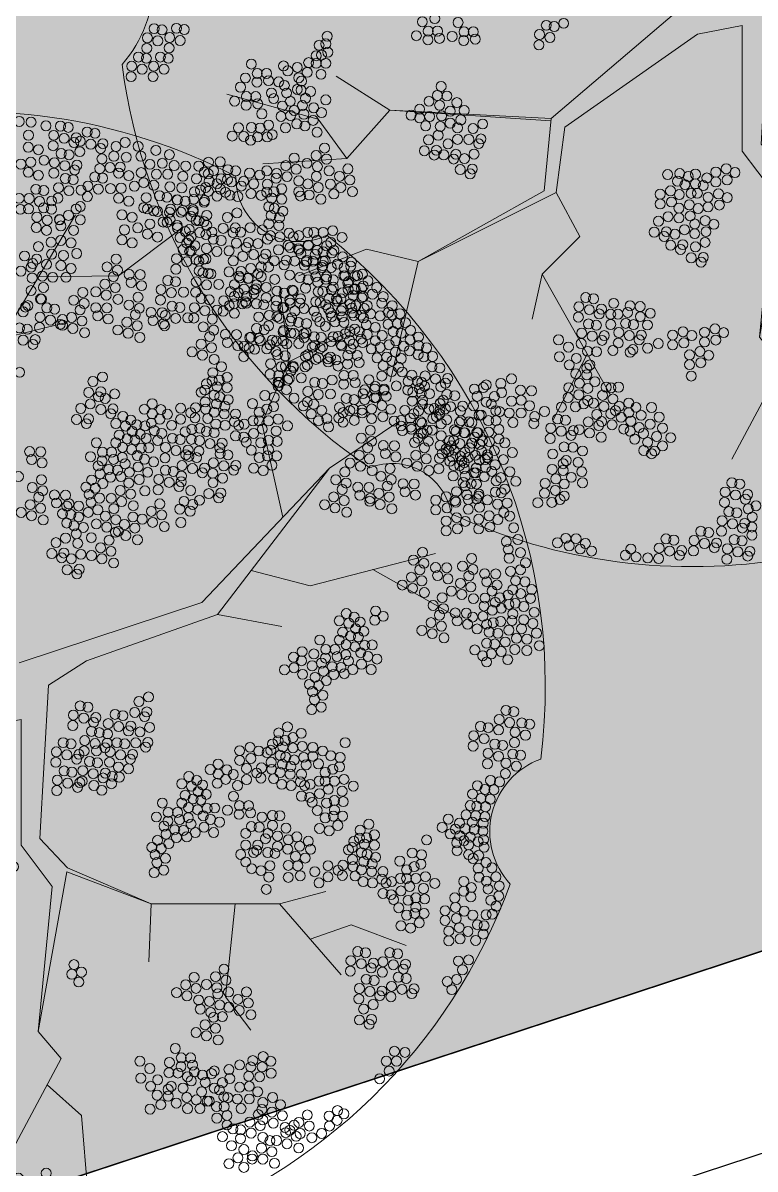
# Model space of a CAD drawing. Header units: millimetres. Extents: x 97194 to 152491, y 18573 to 58496.
# Drawn here: x 141446 to 142205, y 20557 to 21745 of the extents above; entities that cross this region are included whole.
import ezdxf

# ---------------------------------------------------------------- set-up
doc = ezdxf.new("R2010")
doc.units = ezdxf.units.MM
for name, color, linetype in [('dwgmodels.com', 7, 'Continuous'), ('floor hatch', 252, 'Continuous'), ('green', 69, 'Continuous')]:
    doc.layers.add(name, color=color, linetype=linetype)
doc.linetypes.add('Забор деревяный', pattern='A,2.5,[1,djekshp.shx,S=0.8,R=0,X=0,Y=0],2.5', length=5)

# ---------------------------------------------------------------- blocks, each defined once
blk = doc.blocks.new('z_550')
at = {"linetype": 'Continuous', "lineweight": 13}
blk.add_hatch(color=256, dxfattribs=at).paths.add_polyline_path([(13.85, -29.92), (13.85, -95.11), (29.93, -116.54), (22.78, -191.56), (37.59, -108.88), (81.37, -125.37), (37.97, -106.72), (23.68, -91.54), (28.15, -12.06), (47.8, 0.45), (115.71, 24.56), (173.79, 100.47), (107.67, 30.81), (12.96, -0.45), (-12.96, 0.45), (-37.24, 43.13), (-10.88, 105.37), (-38.87, 45.99), (-85.33, 81.71), (-127.33, 112.08), (-133.58, 164.77), (-130.01, 105.83), (-89.6, 74.6), (-136.3, 47.8), (-86.67, 72.34), (-43.34, 38.85), (-19.21, -12.95), (-20.1, -22.77), (-85.33, -78.14), (-88.9, -115.65), (-154.13, -152.26), (-82.65, -116.54), (-78.18, -82.61), (-9.38, -34.38)])
at = {"lineweight": 13}
blk.add_hatch(color=256, dxfattribs=at).paths.add_polyline_path([(-85.33, -78.14), (-168.82, -73.85), (-85.45, -79.4)])
for p, q in [((3.99, 167.59), (42.08, 231.66)), ((64.38, 200.09), (97.82, 225.16)), ((23.03, 199.62), (64.38, 200.09)), ((152.64, 155.51), (147.99, 194.51)), ((3.99, 167.59), (37.44, 175.94)), ((152.64, 155.51), (186.09, 172.23)), ((138.7, 123.94), (152.64, 155.51)), ((173.79, 100.47), (210.24, 124.87)), ((149.66, 75.05), (138.7, 123.94)), ((173.79, 100.47), (107.67, 30.81)), ((115.71, 24.56), (173.79, 100.47)), ((163.79, 39.44), (228.82, 56.16)), ((196.31, 47.8), (239.04, 23.66)), ((133.15, 47.35), (163.79, 39.44)), ((107.67, 30.81), (12.96, -0.45)), ((47.8, 0.45), (115.71, 24.56)), ((115.71, 24.56), (149.05, 18.3)), ((28.15, -12.06), (47.8, 0.45)), ((23.68, -91.54), (28.15, -12.06)), ((-20.1, -22.77), (-85.33, -78.14)), ((-78.18, -82.61), (-9.38, -34.38)), ((-9.38, -34.38), (13.85, -29.92)), ((13.85, -29.92), (13.85, -95.11)), ((-168.82, -73.85), (-196.69, -56.2)), ((-205.98, -78.49), (-253.36, -65.49)), ((-168.82, -73.85), (-191.12, -98.92)), ((-168.82, -73.85), (-85.45, -79.4)), ((-85.33, -78.14), (-168.82, -73.85)), ((-191.12, -98.92), (-205.98, -78.49)), ((-85.33, -78.14), (-88.9, -115.65)), ((-82.65, -116.54), (-78.18, -82.61)), ((37.97, -106.72), (23.68, -91.54)), ((-191.12, -98.92), (-234.78, -101.7)), ((13.85, -95.11), (29.93, -116.54)), ((37.97, -106.72), (81.37, -125.37)), ((22.78, -191.56), (37.59, -108.88)), ((81.37, -125.37), (37.59, -108.88)), ((-88.9, -115.65), (-154.13, -152.26)), ((-154.13, -152.26), (-82.65, -116.54)), ((-82.65, -116.54), (-70.31, -139.3)), ((29.93, -116.54), (22.78, -191.56)), ((147.78, -125.37), (171.89, -119.02)), ((81.37, -125.37), (80.17, -155.56)), ((81.37, -125.37), (147.78, -125.37)), ((124.82, -125.37), (119.9, -173.72)), ((147.78, -125.37), (179.76, -162.24)), ((163.77, -143.8), (184.94, -136.41)), ((184.94, -136.41), (213.52, -146.97)), ((-70.31, -139.3), (-89.99, -158.96)), ((-181, -145.85), (-216.26, -159.78)), ((-154.13, -152.26), (-181, -145.85)), ((-154.13, -152.26), (-168.7, -214.69)), ((-89.99, -158.96), (-95.02, -182.18)), ((-89.99, -158.96), (-54.73, -221.24)), ((119.9, -173.72), (133.02, -190.92)), ((22.78, -191.56), (34.63, -205.67)), ((-66.61, -200.27), (-84.25, -234.36)), ((34.63, -205.67), (8.4, -254.84)), ((27.42, -219.2), (45.29, -235.18)), ((45.29, -235.18), (48.57, -275.33))]:
    blk.add_line(p, q, dxfattribs=at)
at = {"color": 82, "lineweight": 5}
for centre in [(12.92, 280.15), (19.05, 279.78), (26.79, 277.86), (34.29, 277.71), (38.38, 277.07), (17.74, 273.01), (30.78, 272.95), (36.19, 271.39), (17.61, 266.77), (22.87, 265.49), (30.49, 267.55), (67.84, 269.25), (74.56, 267.24), (83.76, 265.14), (18.92, 258.99), (25.79, 260), (34.67, 263.51), (38.76, 262.87), (76.02, 262.11), (90.77, 262.94), (13.77, 258.03), (17.61, 253.77), (76.16, 253.6), (80.69, 257.9), (87.12, 258.45), (93.25, 257.26), (99.24, 256.99), (105.96, 256.99), (110.93, 252.96), (22.87, 252.22), (69.72, 252.06), (77.43, 248.37), (82.69, 247.09), (84.05, 252.78), (89.89, 252.78), (97.78, 251.68), (104.79, 250.4), (115.45, 247.83), (120.86, 250.03), (72.64, 246.56), (85.61, 241.6), (91.06, 246.28), (97.2, 245.73), (103.77, 243.62), (109.61, 245.91), (115.45, 241.43), (119.84, 243.35), (44.61, 236.03), (64.46, 240.34), (69.72, 238.78), (77.43, 235.37), (78.75, 240.59), (89.53, 240.81), (94.79, 239.53), (109.03, 239.14), (33.75, 229.28), (33.95, 229.16), (38.48, 231.45), (42.42, 234.74), (44.61, 229.16), (66.19, 231.73), (71.45, 230.45), (79.38, 234.76), (82.69, 233.81), (84.63, 233.48), (90.85, 233.03), (97.71, 234.03), (27.09, 223.67), (34.53, 225.96), (41.11, 223.67), (67.51, 223.95), (74.37, 224.96), (80.69, 226.98), (87.56, 227.99), (89.53, 227.81), (94.79, 226.25), (29.42, 217.53), (34.53, 218.45), (66.19, 218.74), (79.38, 221.76), (84.63, 220.2), (22.85, 215.25), (39.79, 217.17), (42.71, 211.68), (71.45, 217.18), (176.07, 213.32), (15.69, 210.39), (19.93, 206.46), (21.97, 208.75), (27.09, 206.09), (29.71, 211.31), (34.53, 205.45), (35.85, 210.67), (180.6, 209.94), (185.13, 207.28), (13.79, 202.52), (19.05, 204.54), (24.89, 199.96), (39.79, 203.9), (153.16, 200.52), (166.64, 199.65), (181.33, 204.35), (181.91, 200.14), (186.88, 199.87), (190.82, 200.97), (19.64, 198.95), (25.48, 194.1), (30.3, 199.32), (37.16, 199.32), (158.42, 199.24), (161.34, 193.75), (171.89, 198.37), (183.23, 196.48), (190.38, 193.55), (193.74, 197.49), (198.27, 194.1), (19.05, 192.45), (24, 188.15), (24.46, 187.97), (154.47, 192.74), (167.95, 191.87), (174.82, 192.88), (177.42, 188.17), (186.44, 193), (190.53, 188.79), (196.08, 190.62), (201.63, 189.34), (17.45, 184.67), (153.16, 187.52), (158.42, 185.97), (160.55, 183.14), (165.81, 181.85), (166.64, 186.65), (171.89, 185.1), (180.49, 183.32), (185.31, 183.32), (193.31, 184.58), (200.9, 185.95), (206.31, 184.58), (168.73, 176.36), (174.35, 180.94), (180.34, 178.84), (181.27, 175.95), (186.33, 179.57), (191.41, 178.26), (195.06, 180.37), (200.02, 179.36), (206.16, 179.91), (210.25, 180.46), (213.17, 175.79), (160.55, 170.14), (161.86, 175.35), (184.33, 171.1), (189.15, 171.1), (192.87, 174.79), (197.54, 173.41), (204.11, 174.97), (206.74, 171.22), (208.93, 175.33), (210.98, 170.3), (215.8, 171.86), (165.81, 168.58), (178.2, 168.72), (184.19, 166.61), (190.18, 167.34), (190.97, 165.45), (193.31, 169.66), (197.54, 166.46), (201.05, 169.2), (204.7, 164.35), (208.2, 166.36), (215.51, 166.91), (219.89, 168.38), (220.04, 163.98), (180.22, 163.72), (183.28, 158.87), (188.1, 158.87), (195.5, 162.24), (200.02, 162.98), (203.38, 158.03), (207.91, 160.6), (212.29, 163.62), (215.22, 161.24), (219.74, 159.32), (222.66, 158.03), (224.12, 162.79), (227.19, 158.31), (117.79, 153), (183.14, 154.38), (189.13, 155.12), (198.42, 157.58), (201.63, 153.55), (206.16, 155.93), (209.52, 152.72), (210.98, 157.21), (113.26, 149.89), (116.62, 146.04), (120.71, 147.51), (181.27, 148.48), (186.09, 148.48), (194.23, 146.25), (200.9, 148.15), (206.01, 150.44), (211.48, 150.25), (109.17, 140.92), (110.05, 144.12), (112.97, 145.77), (115.45, 142.66), (120.71, 142.11), (181.13, 143.99), (187.12, 144.72), (197.29, 141.39), (202.11, 141.39), (208.42, 143.02), (214.4, 140.91), (214.55, 145.4), (220.39, 141.64), (107.27, 139.73), (109.32, 134.69), (113.99, 138.26), (116.91, 137.35), (121.3, 135.88), (140.28, 138.08), (145.1, 137.16), (182.44, 136.57), (186.53, 135.93), (191.16, 139.01), (197.15, 136.91), (203.14, 137.64), (77.77, 130.94), (81.86, 133.78), (81.86, 128.56), (86.39, 130.76), (89.75, 128.38), (96.61, 131.49), (101.87, 129.11), (104.35, 131.76), (109.61, 131.03), (113.99, 129.38), (115.16, 133.68), (119.25, 128.47), (119.54, 132.49), (125.09, 128.47), (133.86, 133.87), (137.36, 129.38), (141.31, 131.03), (144.81, 132.31), (47.74, 123.47), (63.02, 123.52), (66.67, 127.28), (67.98, 122.24), (70.76, 125.35), (73.83, 122.88), (81.42, 123.8), (85.8, 125.81), (91.94, 122.61), (96.61, 125.72), (104.06, 126.45), (110.63, 126.18), (114.87, 123.25), (119.69, 122.61), (124.51, 124.53), (126.7, 122.61), (129.62, 123.25), (134.15, 124.9), (137.36, 124.9), (142.18, 124.9), (147.15, 125.81), (151.97, 122.33), (64.77, 117.57), (71.49, 119.4), (75.72, 118.03), (98.92, 119.21), (102.41, 120.55), (106.58, 121.09), (109.92, 119.44), (114.01, 118.8), (125.09, 117.12), (129.33, 116.47), (134.44, 118.4), (138.97, 120.69), (146.13, 119.68), (52.94, 113.55), (63.02, 113.55), (66.52, 111.17), (68.86, 115.65), (72.95, 115.1), (76.16, 110.8), (78.77, 115.85), (80.11, 110.98), (96.4, 115.23), (102.15, 115.32), (106.42, 114.68), (130.64, 113.91), (138.09, 113.55), (142.18, 114.83), (146.71, 114.28), (49.87, 106.31), (56.01, 108.69), (60.83, 108.69), (61.85, 104.94), (66.38, 105.95), (71.2, 110.07), (74.12, 106.95), (77.92, 105.03), (133.27, 109.7), (137.36, 105.86), (141.6, 106.77), (142.18, 109.98), (146.42, 106.77), (53.81, 101.55), (55.86, 104.21), (59.37, 99.72), (63.89, 99.36), (67.84, 102.65), (82.59, 103.66), (134.44, 100.36), (139.41, 99.17), (143.94, 101.92), (230.46, 100.12), (257.87, 98.72), (50.46, 94.23), (54.84, 97.43), (56.3, 92.49), (60.24, 95.7), (65.65, 96.06), (70.03, 98.26), (244.13, 96.21), (249.54, 97.95), (254.06, 96.03), (260.2, 93.86), (47.53, 90.57), (49.14, 86.82), (52.35, 90.02), (244.13, 91.17), (249.97, 92.18), (259.76, 88.01), (262.83, 87.64), (50.16, 82.7), (54.55, 84.89), (228.86, 83.81), (234.27, 85.55), (238.79, 83.63), (245.72, 84.13), (251.13, 85.87), (255.65, 83.94), (260.93, 81.78), (265.9, 82.33), (48.7, 77.48), (53.67, 78.76), (228.86, 78.77), (234.7, 79.78), (239.67, 74.74), (245.72, 79.09), (251.56, 80.1), (256.53, 75.69), (264.15, 77.3), (267.21, 75.56), (234.27, 73), (240.11, 68.97), (244.2, 72.82), (251.13, 73.95), (251.13, 68.92), (256.97, 69.92), (261.06, 73.77), (269.26, 69.51), (234.27, 67.96), (271.45, 63.38), (265.46, 62.37), (266.48, 58.35), (266.92, 53.77), (272.76, 56.61), (275.39, 51.3), (267.65, 46.9), (272.76, 47.73), (260.65, 39.85), (270.28, 42.05), (275.1, 41.5), (262.05, 33.21), (266.34, 34.64), (268.82, 37.38), (272.91, 35.37), (278.61, 37.48), (262.83, 27.77), (266.78, 29.79), (270.13, 30.34), (274.52, 28.69), (278.02, 32.9), (178.84, 21.3), (182.49, 25.05), (186.58, 23.13), (197.25, 21.57), (197.68, 26.33), (201.63, 23.59), (268.38, 21.36), (268.82, 24.84), (274.52, 21.82), (279.92, 25.67), (180.59, 15.35), (183.81, 20.02), (187.31, 17.18), (189.65, 20.66), (191.55, 15.81), (262.54, 20.91), (266.78, 16.42), (273.35, 17.15), (279.19, 19.9), (168.76, 11.32), (178.84, 11.32), (184.68, 13.43), (188.77, 12.88), (255.24, 9.65), (261.08, 14.77), (264.88, 10.29), (270.72, 12.21), (276.12, 11.75), (281.09, 14.87), (171.83, 6.47), (176.65, 6.47), (182.2, 3.72), (182.35, 8.94), (187.02, 7.84), (189.94, 4.73), (191.99, 8.58), (195.93, 8.76), (249.1, 6.17), (257.72, 4.16), (259.47, 9.28), (262.83, 5.35), (269.84, 6.44), (276.12, 5.89), (282.55, 8.37), (169.64, -0.67), (171.68, 1.98), (175.19, -2.5), (177.67, 2.72), (183.66, 0.43), (190.38, -1.22), (193.74, 2.81), (198.41, 1.44), (253.19, 3.15), (255.24, -0.06), (266.19, 1.13), (166.28, -7.99), (170.66, -4.79), (176.07, -6.53), (179.72, -2.87), (181.47, -6.16), (185.85, -3.97), (195.35, -3.97), (163.36, -11.65), (168.18, -12.2), (172.12, -9.73), (164.97, -15.41), (165.99, -19.53), (170.37, -17.33), (164.53, -24.74), (169.49, -23.46), (-291.08, -31.61), (-286.99, -32.25), (-279.53, -31.44), (-275.44, -32.09), (-152.05, -28.03), (-145.6, -26.4), (-133.51, -28.41), (-201.36, -35.57), (-155.12, -35.27), (-149.13, -37.37), (-148.99, -32.89), (-144.17, -32.89), (-143.14, -36.64), (-136.58, -35.64), (-130.59, -37.75), (-130.44, -33.26), (-125.62, -33.26), (-124.6, -37.02), (147.44, -36.85), (-205.59, -40.24), (-202.09, -39.51), (-201.07, -43.81), (144.23, -42.62), (147.15, -40.97), (150.8, -40.7), (181.91, -41.89), (-240.69, -49.97), (-211, -49.21), (-207.05, -45.64), (-207.05, -49.58), (-204.28, -45.28), (-202.09, -49.58), (127.19, -46.04), (132.59, -44.3), (133.03, -50.07), (137.12, -46.22), (141.45, -47.02), (143.35, -45.83), (170.28, -46.21), (174.46, -48.66), (179.28, -49.58), (-237.62, -54.82), (-232.8, -54.82), (-224, -50.95), (-221.81, -53.51), (-216.84, -51.68), (-211.73, -54.25), (-204.57, -55.25), (111.95, -55.8), (116.04, -52.97), (120.57, -55.99), (127.19, -51.07), (130.79, -55.25), (138.53, -54.98), (143.5, -52.05), (143.79, -55.71), (175.49, -55.71), (178.99, -54.43), (-246.3, -61.94), (-243.76, -57.2), (-237.77, -59.31), (-231.78, -58.57), (-226.48, -59.19), (-223.56, -61.02), (-216.11, -57.08), (-214.65, -58.82), (104.94, -61.39), (116.04, -58.18), (119.98, -60.93), (123.93, -58.37), (130.79, -61.02), (136.05, -57.63), (138.24, -60.29), (144.81, -60.56), (148.17, -57.36), (168.33, -61.84), (171.54, -57.36), (171.54, -61.84), (176.36, -61.84), (181.33, -60.93), (257.28, -61.48), (-243.24, -66.79), (-238.42, -66.79), (-230.28, -64.96), (-229.11, -67.89), (-222.39, -64.96), (-216.84, -63.13), (-214.94, -63.49), (-212.6, -67.7), (-209.98, -64.22), (97.2, -63.22), (102.16, -64.5), (105.67, -67.34), (108, -63.86), (115.6, -62.94), (126.12, -64.13), (149.05, -63.49), (153.87, -64.13), (158.69, -62.21), (160.88, -64.13), (163.8, -63.49), (173.15, -66.06), (180.31, -67.06), (186.15, -64.41), (250.42, -64.22), (254.36, -66.15), (259.03, -66.33), (261.96, -62.21), (-249.37, -69.17), (-243.38, -71.28), (-237.39, -70.54), (-224.58, -71.73), (-220.49, -69.26), (-214.21, -71.46), (-208.37, -72.65), (-202.09, -68.53), (87.12, -73.2), (97.2, -73.2), (98.95, -69.17), (103.04, -71.09), (107.13, -71.64), (109.9, -68.71), (123.97, -69.69), (159.27, -69.63), (163.51, -70.27), (164.82, -72.83), (168.62, -68.34), (172.27, -73.2), (176.36, -71.91), (180.89, -72.46), (247.93, -68.53), (252.32, -70.82), (257.14, -71.18), (-235.24, -75.76), (-225.31, -77.13), (-220.35, -76.67), (-218.45, -74.02), (-213.48, -75.94), (-208.66, -79.15), (-204.28, -75.12), (90.18, -78.05), (95, -78.05), (100.7, -75.58), (105.38, -76.67), (110.34, -75.94), (114.29, -75.76), (120.9, -76.92), (126.89, -79.03), (127.04, -74.54), (131.86, -74.54), (132.88, -78.3), (144.23, -79.69), (148.03, -79.79), (167.45, -77.04), (176.36, -76.77), (244.57, -79.33), (246.76, -74.48), (249.54, -79.69), (250.12, -74.84), (254.65, -75.12), (-247.37, -82.99), (-240.65, -82.81), (-236.12, -83.17), (-231.74, -81.62), (-222.98, -82.99), (-217.13, -80.98), (-212.9, -82.07), (-206.62, -85.28), (84.05, -80.43), (87.99, -85.19), (90.04, -82.53), (96.03, -81.8), (133.27, -85.37), (137.36, -85.74), (138.82, -80.52), (144.23, -84.82), (171.54, -80.88), (175.78, -79.97), (178.11, -84.82), (180.6, -79.97), (194.18, -84.18), (235.37, -81.53), (241.21, -83.63), (247.79, -83.08), (253.48, -83.63), (254.36, -80.24), (-250.58, -87.29), (-244.59, -87.48), (-241.09, -89.49), (-237.44, -87.75), (-232.47, -87.75), (-229.84, -86.56), (89.02, -89.31), (93.54, -87.02), (94.42, -91.05), (98.07, -87.38), (99.82, -90.68), (130.35, -88.94), (140.58, -91.69), (141.89, -88.94), (146.86, -90.31), (151.24, -86.19), (156.85, -90.73), (168.62, -86.38), (173.59, -87.57), (189.36, -91.41), (189.65, -87.29), (193.01, -91.14), (197.1, -89.67), (232.16, -85.83), (236.39, -89.22), (239.02, -86.74), (241.36, -90.13), (244.14, -86.56), (246.76, -90.86), (248.81, -86.93), (253.34, -87.75), (81.71, -96.17), (84.63, -92.51), (86.53, -96.72), (90.48, -94.25), (130.35, -94.98), (136.63, -94.98), (146.86, -95.71), (152.12, -97.09), (152.41, -92.24), (158.3, -95.57), (162.82, -92.99), (163.95, -97.18), (183.67, -97.45), (185.56, -96.26), (186.44, -93.06), (191.84, -94.52), (197.1, -95.07), (224.12, -92.33), (239.75, -93.79), (243.55, -92.69), (245.89, -94.89), (250.85, -93.24), (253.63, -92.14), (253.92, -96.08), (83.32, -99.93), (88.72, -101.85), (127.72, -99.83), (134.44, -98.83), (136.05, -97.73), (141.75, -98.83), (145.54, -99.28), (156.2, -100.89), (161.21, -101.7), (185.71, -102.49), (190.38, -98.92), (191.55, -103.5), (193.31, -99.83), (197.69, -101.3), (210.25, -103.31), (216.68, -99.1), (221.5, -100.02), (239.9, -97.91), (245.89, -99.93), (248.23, -101.94), (251.15, -100.29), (0.12, -106), (5.52, -104.26), (10.05, -106.18), (82.88, -109.26), (84.34, -104.04), (87.85, -107.98), (130.35, -103.77), (133.42, -107.25), (138.24, -108.26), (142.91, -105.69), (152.41, -105.51), (157.33, -105.73), (166.14, -108.8), (173, -105.69), (178.26, -108.07), (180.74, -105.42), (186, -106.15), (190.38, -107.8), (195.64, -108.71), (195.93, -104.69), (201.49, -108.71), (213.75, -107.8), (217.7, -106.15), (221.2, -104.87), (250.85, -106.97), (254.94, -104.04), (258.01, -106.79), (-224.93, -114.64), (0.12, -111.03), (5.96, -110.02), (142.33, -111.55), (152.41, -111.73), (158.62, -110.89), (168.33, -114.57), (173, -111.46), (180.45, -110.73), (187.02, -111), (191.26, -113.93), (196.08, -114.57), (200.9, -112.65), (203.09, -114.57), (206.01, -113.93), (210.54, -112.28), (213.75, -112.28), (218.57, -112.28), (223.54, -111.37), (228.36, -114.85), (243.41, -113.84), (251.29, -111.64), (255.09, -113.66), (260.06, -111.46), (-232.67, -116.38), (-230.19, -119.49), (-229.02, -116.11), (-224.93, -120.04), (-3.9, -119.01), (1.51, -117.27), (6.03, -119.2), (141.01, -117.96), (201.49, -120.06), (205.72, -120.7), (210.83, -118.78), (215.36, -116.49), (222.52, -117.5), (243.41, -118.87), (247.35, -117.04), (255.97, -117.78), (261.81, -116.22), (-231.65, -123.89), (-228.73, -124.8), (-224.34, -126.27), (-224.27, -126.3), (-18.99, -124.67), (-13.59, -122.93), (-9.06, -124.86), (-3.9, -124.05), (1.95, -123.04), (207.04, -123.27), (214.48, -123.63), (218.57, -122.35), (218.57, -127.2), (223.1, -122.9), (238.73, -122.35), (239.11, -127.29), (247.06, -121.8), (257.43, -123.63), (260.2, -126.65), (261.52, -121.44), (-267.87, -131.21), (-263.78, -128.37), (-231.65, -132.77), (-230.48, -128.47), (-226.1, -129.66), (-18.99, -129.71), (-13.15, -128.7), (-10.82, -132.85), (-5.41, -131.11), (-0.89, -133.03), (209.66, -127.48), (213.75, -131.32), (217.99, -130.41), (222.81, -130.41), (233.7, -129.02), (239.54, -133.05), (243.63, -129.21), (248.08, -131.32), (254.94, -131.14), (258.16, -130.77), (-278.97, -134.87), (-274.88, -136.8), (-264.22, -138.35), (-263.78, -133.59), (-235.01, -135.97), (-230.77, -138.9), (-226.39, -133.68), (-221.13, -137.62), (-216.02, -138.9), (-211.49, -137.25), (-208.28, -137.25), (-203.46, -137.25), (-198.49, -136.34), (-10.82, -137.88), (-4.98, -136.87), (210.83, -136.82), (215.8, -138.01), (220.33, -135.26), (233.7, -134.06), (241.04, -137.83), (250.42, -136.27), (253.92, -136.82), (-277.66, -139.91), (-274.15, -142.75), (-271.81, -139.27), (-269.92, -144.12), (-225.95, -139.54), (-220.55, -145.03), (-218.94, -139.54), (-211.2, -143.75), (-206.67, -141.46), (-199.51, -142.47), (-193.67, -139.82), (235.63, -139.57), (235.63, -144.6), (241.48, -143.6), (245.57, -139.75), (249.54, -144.41), (253.48, -141.12), (-272.69, -147.05), (-216.31, -145.67), (-215, -148.24), (-207.55, -148.6), (-203.46, -147.32), (-198.93, -147.87), (-269.48, -151.35), (-265.53, -151.17), (-240.99, -155.93), (-235.59, -155.1), (-231.79, -155.2), (-212.37, -152.45), (-203.46, -152.17), (240.6, -155.11), (245.91, -154.53), (-267.72, -157.12), (-263.05, -158.49), (-246.55, -160.78), (-242.46, -161.15), (-235.59, -160.23), (-228.58, -161.6), (-185.64, -159.59), (242.7, -159.65), (-249.47, -164.35), (-239.24, -167.1), (-237.93, -164.35), (-232.96, -165.72), (-186.81, -166.55), (-182.72, -165.08), (234.85, -165.72), (239.71, -164.66), (-249.47, -170.39), (-245.38, -174.24), (-243.77, -173.14), (-243.19, -170.39), (-238.07, -174.24), (-189.43, -174.33), (-187.97, -169.93), (-182.72, -170.48), (237.2, -169.93), (-252.1, -175.24), (-249.47, -179.18), (-188.27, -178.9), (-186.51, -175.24), (-183.88, -180.09), (-182.13, -176.71), (-169.57, -178.72), (-236.9, -181.1), (-64, -191), (-22.29, -190.49), (-16.88, -188.75), (-12.36, -190.67), (-5.74, -189), (-0.34, -187.26), (4.19, -189.18), (-81.41, -192.93), (-76.3, -196.68), (-69.7, -194.85), (-42.85, -197.96), (-35.26, -197.23), (-29.71, -194.85), (-22.29, -195.53), (-16.45, -194.52), (-5.74, -194.04), (0.1, -193.03), (-80.98, -201.72), (-72.21, -202.54), (-66.37, -198.88), (-61.7, -199.06), (-44.31, -199.34), (-13.52, -200.74), (-8.11, -199.01), (-3.58, -200.93), (93.87, -200.44), (-75.86, -205.93), (-72.5, -210.5), (-66.81, -207.57), (-65.2, -205.93), (-13.52, -205.78), (-7.67, -204.77), (75.5, -207.04), (90.8, -207.67), (96.79, -209.78), (96.93, -205.29), (101.75, -205.29), (102.78, -209.05), (127.21, -208.97), (-157.49, -211.26), (-152.38, -215.01), (-118.93, -216.3), (-111.34, -215.56), (-105.78, -213.18), (-70.61, -215.45), (-66.81, -211.05), (-62.57, -214.62), (-12.62, -211.69), (75.94, -215.83), (80.62, -210.8), (90.55, -212.99), (95.22, -213.18), (100.19, -215.1), (103.69, -212.54), (107.93, -214.18), (112.6, -213.45), (114.06, -212.08), (121.66, -211.35), (122.1, -216.01), (-181.9, -218.88), (-176.49, -217.14), (-171.97, -219.06), (-157.05, -220.05), (-148.29, -220.87), (-142.45, -217.21), (-125.07, -218.4), (-123.6, -222.25), (-120.39, -217.67), (-114.69, -222.34), (-110.9, -220.23), (-101.11, -219.04), (-95.41, -219.32), (-76.16, -217.74), (-70.9, -221.4), (-66.22, -218.1), (-56.73, -217.46), (-54.23, -217.84), (-50.3, -217.46), (81.05, -220.04), (84.71, -216.65), (90.11, -221.69), (91.72, -220.04), (97.85, -220.96), (102.09, -217.2), (109.39, -218.03), (114.06, -220.96), (116.69, -221.96), (118.3, -218.12), (-181.9, -223.91), (-176.06, -222.9), (-172.93, -227), (-151.94, -224.26), (-142.88, -225.91), (-141.28, -224.26), (-125.5, -227.1), (-118.93, -225.17), (-116.3, -226.18), (-105.78, -224.72), (-100.82, -224.26), (-96.44, -227.1), (-79.95, -227.8), (-76.45, -222.86), (-72.65, -227.62), (-68.41, -226.16), (-66.22, -224.33), (-63.32, -225.75), (-33.21, -227.99), (84.41, -224.62), (90.11, -225.17), (99.75, -225.81), (104.72, -227.09), (107.49, -222.88), (110.41, -227.73), (111.44, -227.73), (119.03, -225.44), (121.08, -225.9), (-193.14, -230.66), (-187.73, -228.92), (-183.21, -230.84), (-178.33, -228.74), (-178.33, -233.78), (-172.49, -232.77), (-156.46, -231.32), (-148.58, -228.84), (-146.68, -233.78), (-142.88, -229.39), (-122.58, -231.95), (-121.56, -231.95), (-113.96, -229.66), (-111.92, -230.12), (-106.95, -230.85), (-100.82, -230.85), (-93.81, -232.68), (-88.7, -230.03), (-61.64, -231.61), (-29.27, -233.02), (80.76, -231.85), (86.31, -229.56), (94.35, -228.74), (100.19, -231.58), (106.62, -231.58), (115.23, -230.57), (119.18, -230.57), (138.75, -232.03), (-193.14, -235.7), (-187.3, -234.69), (-158.01, -238.13), (-152.23, -236.07), (-146.97, -239.73), (-132.81, -235.79), (-126.38, -235.79), (-117.76, -234.79), (-113.82, -234.79), (-112.36, -239.36), (-105.05, -235.79), (-94.25, -236.25), (-33.94, -236.68), (-27.52, -238.7), (115.38, -236.52), (120.64, -235.15), (120.64, -240.09), (136.85, -234.72), (139.26, -237.47), (-152.53, -241.19), (-130.4, -241.05), (-123.24, -241.13), (-117.62, -240.74), (-117.21, -245.7), (-112.36, -244.31), (-35.26, -246.02), (-30.58, -243), (-23.28, -243.64), (118.3, -246.13), (123.71, -242.1), (-114.69, -250.35), (-109.29, -246.32), (-105.35, -251.36), (-84.44, -252.1), (-78.6, -248.44), (-73.92, -248.62), (-68.96, -250.55), (-37.26, -250.27), (-33.21, -251.97), (-31.57, -250.55), (-27.52, -247.94), (122.97, -250.8), (127.65, -247.14), (-118.28, -253.77), (-114.29, -257.76), (-110.02, -255.02), (-79.04, -257.14), (-77.43, -255.49), (-71.29, -256.41), (126.33, -257.12), (129.4, -252.81), (133.64, -257.76), (133.81, -256.11), (-119.25, -259.12), (-106.66, -261.33), (-84.73, -260.07), (-79.04, -260.62), (-69.4, -261.26), (121.66, -260.14), (129.4, -262.06), (-111.34, -264.35), (-103.59, -266.28), (-88.38, -267.3), (-82.83, -265.01), (-78.45, -267.66), (-74.8, -264.19), (-68.96, -267.02), (-109.29, -270.3), (-88.68, -272.42), (-83.13, -270.96), (-80.64, -275.72), (-78.45, -273.89), (-92.18, -277.37), (-84.88, -277.18)]:
    blk.add_circle(centre, 2.58, dxfattribs=at)
at = {"color": 96, "lineweight": 5}
for centre in [(42.47, 271.67), (48.11, 274.64), (52.2, 274), (41.3, 269.19), (44.6, 269.88), (50.01, 268.32), (56.29, 268.6), (44.31, 264.48), (30.87, 253.35), (31.17, 258.75), (36.57, 257.2), (41.68, 255), (42.85, 257.47), (36.81, 250.57), (40.9, 249.93), (21.56, 244.95), (25.65, 244.31), (33.31, 245.81), (38.71, 244.25), (44.99, 244.53), (48.27, 241.21), (48.56, 246.61), (18.05, 240.19), (23.46, 238.63), (25.57, 235.32), (29.74, 238.91), (33.02, 240.41), (17.76, 234.79), (22.07, 230.56), (29.66, 234.68), (120.84, 230.37), (125.81, 232.72), (21.77, 225.16), (27.47, 229), (101.11, 224.1), (104.62, 228.86), (108.71, 228.22), (118.65, 224.7), (124.93, 224.97), (132.67, 225.08), (100.82, 218.7), (106.51, 222.55), (112.8, 222.82), (113.52, 219.07), (117.61, 218.43), (123.76, 222.5), (127.69, 222.73), (131.78, 217.33), (141.63, 219.15), (97.94, 213.73), (102.03, 213.09), (110.01, 214.31), (115.42, 212.76), (121.7, 213.03), (125.5, 217.06), (130.61, 214.86), (136.66, 216.8), (140.75, 211.4), (147.35, 213.58), (152.32, 215.92), (157.9, 213.45), (162.87, 215.79), (167.41, 213.32), (172.38, 215.66), (94.43, 208.97), (99.84, 207.42), (106.12, 207.69), (109.72, 208.91), (123.87, 207.85), (128.85, 210.19), (134.46, 211.13), (139.58, 208.93), (145.15, 207.91), (150.27, 205.71), (151.44, 208.18), (155.71, 207.77), (160.82, 205.58), (161.99, 208.05), (165.22, 207.65), (170.33, 205.45), (171.5, 207.92), (94.14, 203.57), (108.18, 201.72), (112.27, 201.08), (121.68, 202.17), (126.79, 199.98), (127.96, 202.45), (136.69, 201.21), (89.92, 197.72), (94.01, 197.07), (104.67, 196.96), (110.08, 195.4), (116.36, 195.68), (131.71, 198.86), (86.13, 187.55), (86.42, 192.96), (91.82, 191.4), (98.1, 191.67), (104.38, 191.56), (107.29, 188.37), (111.38, 187.73), (122.42, 191.93), (126.51, 191.29), (129.52, 193.19), (134.63, 190.99), (135.8, 193.46), (16.1, 183.93), (27.21, 183.48), (31.3, 182.84), (92.15, 184.37), (96.24, 183.73), (103.78, 183.61), (109.18, 182.06), (115.47, 182.33), (118.62, 181.77), (118.92, 187.17), (124.32, 185.61), (130.6, 185.89), (146.03, 184.37), (150.12, 183.73), (14.93, 181.45), (23.71, 178.72), (29.11, 177.16), (35.39, 177.44), (88.65, 179.61), (94.05, 178.05), (100.33, 178.32), (103.49, 178.21), (142.53, 179.61), (147.93, 178.05), (154.21, 178.33), (13.05, 173.08), (17.14, 172.44), (23.42, 173.32), (34.23, 174.96), (88.35, 174.21), (142.24, 174.21), (149.74, 171.11), (153.83, 170.47), (14.94, 166.76), (20.06, 164.56), (21.23, 167.04), (133.08, 168.33), (137.17, 167.69), (146.23, 166.35), (151.64, 164.79), (157.92, 165.07), (129.28, 158.17), (129.57, 163.57), (134.98, 162.02), (141.26, 162.29), (145.94, 160.95), (161.35, 158.33), (164.85, 163.09), (168.94, 162.45), (150.97, 153.22), (155.06, 152.58), (161.06, 152.93), (166.75, 156.78), (173.03, 157.05), (226.89, 152.96), (230.98, 152.32), (56.12, 147.67), (147.47, 148.46), (152.87, 146.91), (159.15, 147.18), (223.38, 148.2), (228.78, 146.65), (235.07, 146.92), (51.14, 145.33), (147.17, 143.06), (162.58, 140.14), (166.09, 144.9), (170.18, 144.26), (223.09, 142.8), (233.9, 144.45), (48.95, 139.65), (54.06, 137.46), (55.23, 139.93), (57.46, 136.53), (62.43, 138.87), (162.29, 134.74), (167.99, 138.58), (174.27, 138.85), (234.65, 138.6), (238.74, 137.96), (44.82, 131.34), (49.79, 133.68), (55.27, 130.85), (60.38, 128.66), (61.55, 131.13), (178.94, 131.81), (184.34, 130.25), (190.62, 130.53), (230.85, 128.44), (231.14, 133.84), (236.55, 132.29), (241.66, 130.09), (242.83, 132.56), (42.63, 125.66), (48.91, 125.94), (178.64, 126.41), (242.02, 125.02), (246.11, 124.38), (238.52, 120.26), (243.92, 118.71), (249.04, 116.51), (250.2, 118.98), (88.8, 111.11), (92.31, 115.87), (111.82, 113.13), (116.94, 110.93), (118.1, 113.4), (238.23, 114.86), (247.46, 113.38), (251.55, 112.74), (88.51, 105.7), (94.21, 109.55), (99.32, 107.35), (100.49, 109.82), (100.84, 106.51), (104.93, 105.87), (106.13, 109.28), (117.08, 107.89), (121.17, 107.24), (230.76, 105.52), (234.26, 110.28), (238.35, 109.64), (243.96, 108.62), (249.36, 107.06), (254.47, 104.87), (255.64, 107.34), (88.73, 99.35), (92.82, 98.71), (97.34, 101.75), (102.74, 100.19), (109.02, 100.47), (113.58, 103.13), (118.98, 101.57), (124.09, 99.37), (125.26, 101.84), (236.16, 103.96), (241.27, 101.76), (242.44, 104.24), (243.66, 103.22), (85.22, 94.59), (90.63, 93.04), (96.91, 93.31), (97.04, 96.35), (107.85, 98), (113.28, 97.72), (113.39, 92.89), (118.37, 95.23), (84.93, 89.19), (95.74, 90.84), (111.2, 87.22), (117.48, 87.49), (116.31, 85.02), (36.95, 64.15), (31.98, 61.81), (29.79, 56.13), (34.9, 53.93), (36.07, 56.41), (39.93, 53.42), (44.9, 55.76), (37.74, 47.74), (42.85, 45.55), (44.02, 48.02), (79.97, -18.21), (44.49, -22.85), (48.58, -23.49), (72.81, -26.23), (75, -20.56), (79.09, -25.96), (265.25, -25.15), (269.34, -25.79), (-87.77, -29.88), (-83.68, -30.52), (-78.77, -28.85), (40.98, -27.61), (46.39, -29.17), (51.5, -31.36), (52.67, -28.89), (59.06, -32.01), (62.57, -27.25), (66.66, -27.89), (77.92, -28.43), (261.74, -29.91), (267.15, -31.46), (273.49, -31.69), (-294.58, -36.37), (-289.18, -37.92), (-283.03, -36.2), (-277.63, -37.76), (-91.27, -34.64), (-85.87, -36.2), (40.69, -33.01), (50.36, -36.04), (54.45, -36.68), (58.77, -37.41), (64.47, -33.56), (69.58, -35.76), (70.75, -33.29), (75.54, -36.34), (80.51, -33.99), (252.03, -33.52), (256.12, -34.16), (261.45, -35.31), (269.98, -36.45), (275.39, -38), (277.58, -32.33), (-294.88, -41.77), (-283.33, -41.61), (-91.57, -40.04), (35.7, -41.9), (39.79, -42.54), (46.85, -40.8), (52.25, -42.35), (58.54, -42.08), (63.55, -41.9), (67.64, -42.54), (73.35, -42.01), (79.63, -41.74), (248.23, -43.68), (248.53, -38.28), (253.93, -39.83), (259.49, -42.67), (263.58, -43.31), (269.69, -41.85), (-299.2, -46.33), (-295.11, -46.97), (-287.84, -46.33), (-283.75, -46.97), (32.19, -46.66), (37.6, -48.22), (43.88, -47.94), (71.73, -47.94), (78.46, -44.21), (255.98, -47.43), (261.39, -48.99), (268.78, -47.77), (272.87, -48.41), (-302.71, -51.09), (-297.3, -52.65), (-291.34, -51.09), (-285.94, -52.65), (31.9, -52.06), (42.71, -50.41), (70.56, -50.41), (255.69, -52.83), (265.27, -52.53), (270.68, -54.09), (-303, -56.49), (-291.64, -56.49), (32.68, -61.31), (36.18, -56.55), (40.27, -57.19), (45.58, -61.83), (45.87, -56.43), (264.98, -57.93), (32.39, -66.71), (38.08, -62.87), (43.19, -65.07), (44.36, -62.59), (-125.74, -83.38), (-120.77, -81.03), (-148.81, -89.24), (-143.83, -86.9), (-138.74, -91.34), (-133.77, -89), (-127.93, -89.05), (-122.82, -91.25), (-121.65, -88.78), (-151, -94.92), (-145.88, -97.12), (-144.72, -94.65), (-140.93, -97.02), (-134.65, -96.74), (-125.23, -96.64), (-135.82, -99.21), (-130.2, -98.98), (-252.88, -104.7), (-132.4, -104.66), (-127.28, -106.86), (-126.12, -104.38), (-267.06, -115.33), (-256.68, -114.86), (-250.98, -111.01), (-279.03, -120.42), (-274.94, -121.06), (-270.57, -120.09), (-262.97, -115.97), (-251.77, -117.99), (-282.53, -125.18), (-277.13, -126.74), (-270.86, -125.49), (-270.85, -126.46), (-265.16, -121.65), (-282.82, -130.58), (-272.01, -128.94), (-29.62, -131.44), (-24.64, -129.09), (-31.81, -137.11), (-25.53, -136.84), (-21.09, -138.18), (-16.12, -135.84), (-26.7, -139.31), (-23.29, -143.86), (-17, -143.58), (-10.44, -144.75), (-5.47, -142.41), (-18.17, -146.05), (-12.63, -150.42), (-6.35, -150.15), (188.38, -150.17), (192.47, -150.81), (205.01, -150.73), (-7.52, -152.62), (184.87, -154.93), (190.28, -156.49), (196.56, -156.21), (201.5, -155.49), (206.9, -157.04), (209.1, -151.37), (213.18, -156.77), (184.58, -160.33), (195.39, -158.69), (201.21, -160.89), (212.02, -159.24), (192.81, -164.58), (196.9, -165.22), (205.94, -168.23), (209.44, -163.47), (213.53, -164.11), (-67.36, -170.99), (189.02, -174.74), (189.31, -169.34), (194.71, -170.89), (199.83, -173.09), (200.99, -170.62), (205.64, -173.63), (211.34, -169.79), (216.45, -171.98), (217.62, -169.51), (-70.86, -175.75), (-65.46, -177.3), (191.46, -180), (196.43, -177.65), (-216.32, -183.89), (-202.32, -185.95), (-71.15, -181.15), (-65.9, -184.69), (189.27, -185.67), (195.55, -185.4), (-241.51, -191.78), (-238, -187.02), (-233.91, -187.66), (-223.91, -188.01), (-218.51, -189.57), (-213.39, -191.77), (-212.23, -189.3), (-204.51, -191.62), (-198.23, -191.35), (-192.03, -189.72), (-187.06, -187.37), (-69.4, -189.45), (-57.72, -190.73), (-44.75, -190.71), (-38.47, -190.44), (194.38, -187.87), (-241.8, -197.18), (-236.1, -193.34), (-230.99, -195.53), (-229.82, -193.06), (-224.2, -193.41), (-207.84, -195.81), (-203.75, -196.45), (-199.4, -193.82), (-194.22, -195.39), (-189.11, -197.59), (-187.94, -195.12), (-58.89, -193.2), (-50.45, -194.56), (-39.64, -192.91), (-227.19, -200.59), (-223.1, -201.23), (-211.35, -200.57), (-205.94, -202.13), (-200.83, -204.33), (-199.66, -201.86), (-230.7, -205.35), (-225.29, -206.9), (-220.18, -209.1), (-219.01, -206.63), (-211.64, -205.98), (-230.99, -210.75), (-81.94, -233.95), (-85.44, -238.71), (-77.85, -234.59), (-73.76, -239.99), (-138, -245.17), (-134.49, -240.41), (-85.73, -244.11), (-80.04, -240.26), (-74.93, -242.46), (-138.29, -250.57), (-132.59, -246.72), (-127.48, -248.92), (-126.31, -246.45), (-132.27, -253.34), (-128.18, -253.98), (-136.06, -263.5), (-135.77, -258.1), (-130.37, -259.65), (-125.26, -261.85), (-124.09, -259.38), (-130.85, -266.87), (-126.76, -267.51), (8.45, -267.04), (12.54, -267.68), (26.92, -265.08), (-134.36, -271.63), (-128.95, -273.19), (-123.84, -275.38), (-122.67, -272.91), (4.95, -271.8), (10.35, -273.36), (-134.65, -277.03), (4.65, -277.2), (3.38, -286.73), (6.88, -281.97), (-7.66, -292.18), (-3.57, -292.82), (3.08, -292.13), (8.78, -288.29), (-25.74, -296.11), (-21.65, -296.75), (-11.16, -296.94), (-5.76, -298.5), (0.52, -298.23), (9.63, -296.5), (-29.24, -300.87), (-23.84, -302.43), (-18.73, -304.63), (-17.56, -302.15), (-11.46, -302.34), (-0.65, -300.7), (6.13, -301.26), (11.53, -302.82), (16.64, -305.02), (17.81, -302.55), (-29.54, -306.27), (5.83, -306.67)]:
    blk.add_circle(centre, 2.58, dxfattribs=at)
at = {"color": 108, "lineweight": 5}
for centre in [(55.12, 266.13), (63.09, 267.16), (55.82, 260.73), (61.97, 262.13), (68.42, 261.57), (54.7, 255.7), (60.01, 256.26), (64.46, 253.34), (65.33, 256.53), (52.07, 251.37), (56.16, 250.73), (53.97, 245.05), (60.25, 245.33), (65.78, 245.56), (78.1, 122.3), (82.94, 119.88), (86.83, 118.4), (84.68, 114.78), (75.14, 94.52), (78.09, 88.63), (101.81, 88.79), (37.62, 80.67), (38.65, 81.91), (43.78, 80.77), (98.34, 83.18), (102.88, 81.58), (106.35, 83.72), (35.38, 76.79), (39.65, 76.36), (43.78, 75.08), (96.2, 79.18), (101.55, 78.11), (37.51, 71.95), (41.36, 70.53), (46.19, 69.67), (96.74, 72.24), (42.5, 66.4), (50.32, 64.36), (43.25, 61.42), (254.39, 33.08), (258.03, 36.71), (248.41, 32.76), (253.87, 28.93), (259.71, 30.88), (248.03, 23.22), (253.35, 23.61), (258.15, 26.72), (255.24, 19.44), (258.6, 20.27), (159.57, 5.28), (165.7, 4.09), (155.13, 2.41), (159.31, 0.58), (164.8, -2.03), (150.43, -4.12), (155.39, -3.08), (159.83, -6.47), (151.97, -33.74), (159.11, -37.06), (149.63, -44.09), (154.89, -39.23), (159.66, -43.84), (46.56, -46.2), (53, -46.12), (57.37, -44.55), (60.04, -46.66), (65.45, -48.22), (148.17, -48.48), (151.09, -49.4), (154.89, -44.64), (160.39, -49.51), (165.15, -44.38), (165.15, -48.96), (49.38, -51.67), (53.47, -52.31), (59.75, -52.06), (64.38, -54.54), (69.62, -55.45), (149.34, -53.06), (153.72, -54.25), (155.48, -50.86), (161.67, -53.35), (-142.29, -61.56), (51.28, -57.98), (56.39, -60.18), (57.56, -57.71), (61.19, -59.32), (64.84, -59.78), (153.43, -58.27), (159.27, -58.27), (-144.2, -66.23), (-139.3, -66.51), (51.63, -64.1), (55.73, -66.6), (60.74, -63.19), (-153.41, -73.38), (-148.59, -69.26), (-143.09, -71.32), (-134.14, -69.94), (-157.88, -76.48), (-153.41, -77.85), (-148.25, -77.16), (-142.05, -76.82), (-137.58, -74.41), (-132.08, -78.89), (-130.36, -74.07), (-150.31, -81.98), (-142.74, -82.32), (-137.58, -80.61), (-133.8, -83.01), (-262.9, -100.87), (-256.84, -100.68), (-264.99, -105.97), (-260.25, -105.22), (-256.38, -109.46), (-248.79, -105.34), (-241.6, -106.52), (-236.31, -107.48), (-232.69, -105.32), (-24.88, -107.23), (-18.64, -106.72), (-14.16, -108.25), (-10.46, -107.04), (-4.53, -109.01), (-262.52, -110.71), (-245.87, -113.21), (-244.7, -110.74), (-239.44, -112.06), (-19.74, -110.66), (-15.9, -112.47), (-10.44, -112.08), (-6.39, -112.95), (-247.68, -118.63), (-240.88, -117.11), (-235.59, -118.03), (-28.74, -117.44), (-23.34, -115.7), (-18.81, -117.62), (-12.74, -117), (-9.45, -116.89), (-28.74, -122.48), (-22.9, -121.47), (-196.01, -153.65), (-189.18, -154.74), (41.31, -156.95), (-206.23, -162.98), (-201.7, -160.23), (-198.2, -161.84), (-192.73, -159.65), (40.2, -161.95), (45.2, -160.84), (-227.41, -167.64), (-223.6, -168.66), (-218.95, -167.57), (-203.66, -167.84), (-198.2, -165.66), (-193.38, -168.47), (-190.46, -166.82), (43.81, -165.97), (-227.7, -172.5), (-220.59, -173.85), (-215.13, -171.67), (-205.02, -173.58), (-200.38, -171.39), (-196.15, -172.86), (-194.25, -171.67), (-63.27, -171.63), (-52.82, -174.01), (-224.42, -176.31), (-218.13, -177.95), (-200.65, -176.85), (-199.07, -180.83), (-194.11, -177.9), (-60.34, -179.5), (-59.18, -177.03), (-54.38, -179.65), (-50.62, -179.65), (-45.61, -178.71), (-44.35, -175.26), (-39.15, -175.66), (-33.84, -179.19), (-227.41, -180.92), (-220.41, -183.25), (-197.34, -183.6), (-61.81, -185.33), (-54.38, -184.98), (-46.65, -184.4), (-42.56, -185.04), (-39.03, -180.9), (-35.32, -185.23), (-50.16, -189.16), (132.97, -209.99), (134.01, -206.71), (138.85, -209.99), (139.37, -204.64), (143.35, -207.06), (131.88, -214.82), (137.58, -215.1), (143.52, -213.28), (127.21, -220.5), (132.18, -220.04), (-49.99, -227.37), (-45.02, -225.68), (-41.26, -227.89), (126.04, -226.63), (132.18, -226.63), (136.56, -222.88), (144.3, -225.81), (-168.4, -228.93), (-161.1, -229.46), (-48.98, -233.09), (-45.02, -230.65), (-38.62, -232.02), (139.19, -228.46), (-166.68, -235.03), (-162.96, -234.72), (-162.35, -239.99), (-47.63, -239.16), (-43.92, -235.07), (-39.6, -238.39), (-156.03, -246.14), (-44.25, -240.27), (-41.94, -244.41), (-37.39, -241.48), (15.46, -275.56), (16.63, -273.09), (16.93, -280.53), (20.95, -278.96), (10.97, -282.61), (19.03, -284.73), (13.89, -290.48), (15.06, -288.01), (18.85, -289.97), (13.72, -297.15), (18.85, -294.17)]:
    blk.add_circle(centre, 2.58, dxfattribs=at)
at = {"color": 7, "lineweight": 5}
for centre in [(12.86, 240.29), (13.53, 234.57), (63.17, 208.76), (58.45, 204.72), (61.75, 199.69), (63.85, 203.03), (69.91, 200.84), (75.67, 200.73), (57.37, 195.82), (62.76, 193.97), (70.95, 196.69), (76.34, 195), (45.88, 191.48), (52.65, 191.78), (58.04, 190.1), (64.11, 187.91), (74.53, 189.01), (41.17, 187.44), (44.46, 182.41), (46.56, 185.76), (52.62, 183.57), (58.38, 183.45), (69.81, 184.97), (75.2, 183.29), (40.08, 178.54), (45.47, 176.69), (53.66, 179.41), (59.06, 177.72), (68.73, 176.07), (73.11, 179.95), (81.27, 181.1), (82.31, 176.94), (87.03, 180.98), (113.05, 177.66), (35.36, 174.5), (40.76, 172.82), (46.82, 170.63), (64.01, 172.03), (69.4, 170.35), (74.12, 174.22), (87.7, 175.26), (108.34, 173.62), (113.73, 171.93), (119.79, 169.74), (75.46, 168.16), (107.25, 164.72), (111.63, 168.59), (120.84, 165.58), (125.55, 169.62), (126.23, 163.9), (102.54, 160.68), (107.93, 158.99), (112.64, 162.87), (113.99, 156.8), (13.15, 150.11), (216.66, 135.19), (221.38, 139.23), (219.96, 130.16), (222.05, 133.5), (228.11, 131.31), (233.87, 131.2), (210.86, 122.25), (215.57, 126.29), (220.97, 124.44), (229.16, 127.16), (234.55, 125.47), (194.96, 120.03), (216.25, 120.57), (222.31, 118.38), (224.38, 120.03), (190.25, 115.99), (193.54, 110.96), (195.64, 114.3), (201.7, 112.11), (207.46, 112), (219.66, 115.99), (222.96, 110.96), (225.05, 114.3), (231.11, 112.11), (236.88, 112), (18.32, 109.01), (19.36, 104.85), (24.08, 108.89), (189.16, 107.09), (194.55, 105.24), (202.75, 107.96), (208.14, 106.27), (218.58, 107.09), (223.97, 105.24), (232.16, 107.96), (237.55, 106.27), (24.75, 103.17), (181.76, 98.43), (184.45, 103.05), (189.84, 101.37), (195.9, 99.18), (205.17, 100.23), (213.86, 103.05), (219.25, 101.37), (225.31, 99.18), (12.51, 96.07), (24.44, 94.42), (69.71, 92.7), (177.04, 94.39), (182.43, 92.7), (200.45, 96.19), (205.84, 94.5), (19.73, 90.38), (25.12, 88.7), (65.32, 88.83), (70.72, 86.98), (180.34, 89.36), (188.5, 90.51), (194.26, 90.4), (199.37, 87.29), (203.75, 91.16), (211.91, 92.31), (212.95, 88.16), (217.67, 92.2), (18.64, 81.48), (23.02, 85.36), (31.18, 86.51), (32.22, 82.35), (36.94, 86.39), (60.61, 84.79), (66, 83.11), (72.06, 80.92), (85.8, 81.88), (171.24, 81.45), (175.96, 85.49), (181.35, 83.64), (189.54, 86.36), (194.65, 83.25), (194.93, 84.67), (200.04, 81.57), (204.76, 85.44), (218.34, 86.47), (13.92, 77.44), (19.32, 75.76), (24.03, 79.63), (57.59, 75.53), (61.97, 79.41), (71.87, 75.08), (81.41, 78.01), (86.81, 76.16), (176.63, 79.77), (182.69, 77.58), (206.1, 79.38), (25.38, 73.57), (52.88, 71.49), (58.27, 69.81), (62.99, 73.68), (67.49, 71.2), (72.88, 69.35), (76.7, 73.97), (82.09, 72.28), (88.15, 70.09), (59.5, 63.02), (62.78, 67.16), (64.33, 67.62), (68.17, 65.48), (74.23, 63.29), (55.12, 59.14), (60.51, 57.29), (50.4, 55.1), (55.79, 53.42), (61.86, 51.23), (217.32, 52.74), (222.04, 56.79), (222.71, 51.06), (247.47, 53.61), (220.62, 47.72), (228.77, 48.87), (234.54, 48.75), (242.76, 49.57), (248.15, 47.88), (254.21, 45.69), (259.97, 45.58), (211.52, 39.81), (216.24, 43.85), (221.63, 42), (229.82, 44.71), (235.21, 43.03), (241.67, 40.67), (246.05, 44.54), (255.26, 41.54), (216.91, 38.12), (222.97, 35.93), (232.21, 33.27), (236.96, 36.63), (242.35, 34.95), (247.06, 38.82), (227.49, 29.23), (232.89, 27.54), (230.79, 24.2), (238.95, 25.35), (239.99, 21.2), (244.71, 25.24), (221.69, 16.29), (226.41, 20.33), (231.8, 18.48), (245.39, 19.51), (227.09, 14.61), (233.15, 12.42), (108.3, -79.79), (100.56, -80.79), (102.02, -84.09), (108.73, -85.74), (112.09, -81.71), (116.77, -83.08), (104.21, -88.48), (113.7, -88.48), (-207.11, -97.38), (-202.73, -93.51), (-222.83, -102.62), (-218.45, -98.75), (-211.83, -101.42), (-206.44, -103.11), (-201.72, -99.23), (-227.55, -106.66), (-222.16, -108.34), (-217.44, -104.47), (-206.99, -108.24), (-200.38, -105.3), (-194.99, -108.19), (-190.61, -104.31), (-216.09, -110.53), (-211.37, -112.11), (-205.98, -113.96), (-199.71, -112.23), (-194.32, -113.91), (-189.6, -110.04), (-216.09, -116.15), (-215.18, -118.39), (-210.69, -117.84), (-204.63, -120.03), (-188.26, -116.1), (119.08, -159.33), (99.21, -167.42), (103.59, -163.54), (109.98, -167.25), (114.7, -163.21), (115.38, -168.93), (120.09, -165.06), (94.49, -171.46), (99.88, -173.14), (104.6, -169.27), (115.88, -172.13), (121.44, -171.12), (130.71, -171.12), (105.94, -175.33), (106.79, -180.05), (111.5, -176.01), (116.89, -177.86), (121.61, -179.03), (126.32, -174.99), (127, -180.72), (131.72, -176.84), (112.18, -181.73), (113.69, -184.25), (118.24, -183.92), (133.06, -182.91), (104.6, -192.17), (109.31, -188.13), (114.7, -189.98), (109.99, -193.85), (116.05, -196.04), (207.44, -201.89), (212.92, -202.44), (203.23, -207), (208.53, -207), (-226.75, -214.89), (-221.89, -213.84), (199.76, -216.13), (204.7, -212.12), (-222.47, -218.79), (-58.61, -221.71), (-218.57, -223.16), (-213.72, -227.15), (-208.3, -226.3), (-57.93, -227.43), (-53.22, -223.56), (-209.63, -231.34), (-204.21, -229.46), (-201.55, -233.75), (-54.37, -231.24), (-51.87, -229.62), (143.98, -233.43), (148.36, -229.56), (177.94, -232.63), (-205.83, -234.86), (-200.66, -238.03), (-70.74, -239.52), (-66.02, -235.48), (-60.63, -237.33), (-59.08, -235.28), (-53.69, -236.97), (132.47, -238.6), (144.65, -239.16), (149.37, -235.28), (155.45, -240.22), (157.91, -238.78), (162.29, -234.9), (173.53, -235.45), (177.71, -237.71), (181.21, -234.32), (-120.9, -245.31), (-65.35, -241.2), (-59.29, -243.39), (127.75, -242.64), (133.15, -244.32), (137.86, -240.45), (150.72, -241.35), (151.06, -244.09), (153.19, -242.82), (156.46, -245.95), (158.58, -244.5), (163.3, -240.63), (169.69, -244.48), (173.76, -240.64), (-121.29, -250.66), (138.52, -252.07), (139.21, -246.51), (142.91, -248.2), (146.35, -248.14), (151.74, -249.82), (157.8, -252.01), (164.64, -246.69), (-122.56, -255.14), (139.2, -257.79), (143.92, -253.92), (145.26, -259.98), (-81.97, -298.14), (-77.68, -295.82), (-72.32, -296), (-67.5, -298.5), (-75.9, -299.75), (-70.18, -301.35), (-64.29, -302.42), (-46.79, -304.57), (-43.93, -301.35), (-41.25, -305.46), (-35.18, -305.99)]:
    blk.add_circle(centre, 2.58, dxfattribs=at)
at = {"color": 246, "lineweight": 5}
for centre in [(177.15, 156.49), (178.21, 153.33), (175.14, 146.1), (147.73, 144.85), (74.56, 101), (79.52, 98.26), (250.27, 17.06), (256.55, 15.41), (168.04, -52.87), (100.85, -59.46), (-227.85, -109.15), (-232.38, -112.26), (-197.91, -117.3), (-208.28, -156.29), (-204.04, -155.38), (-199.22, -155.38), (-211.2, -161.79), (-190.16, -162.7), (-234.28, -174.69), (-232.96, -171.12), (-206.82, -181.1), (-53.22, -198.42), (127.94, -231.58), (-142.3, -236.43), (-142.3, -242.66)]:
    blk.add_circle(centre, 2.58, dxfattribs=at)
at = {"color": 22, "lineweight": 5}
blk.add_circle((219.37, 145.4), 2.58, dxfattribs=at)
at = {"lineweight": 15}
for centre, radius, start, end in [((-12.2, -12.63), 297.87, 62.52444, 101.19111), ((158.13, 250.77), 32.91, 178.46683, 295.75586), ((-12.2, -12.63), 297.87, 352.72126, 51.69826), ((-358.12, -5.96), 67.04, 318.77226, 39.0179), ((-12.2, -12.63), 297.87, 187.23454, 235.89106), ((296.96, -88.04), 40.08, 109.96331, 222.62075), ((-12.2, -12.63), 297.87, 288.8248, 339.8628), ((-167.69, -288.07), 31.04, 9.26936, 111.83978), ((-12.2, -12.63), 297.87, 245.21808, 279.78146)]:
    blk.add_arc(centre, radius, start, end, dxfattribs=at)

msp = doc.modelspace()

# ---------------------------------------------------------------- hatches: boundary and pattern name
at = {"layer": 'dwgmodels.com', "true_color": 0xffcdbe}
h = msp.add_hatch(dxfattribs=at)
h.set_pattern_fill('HONEY', color=254, scale=50, style=0)
h.set_pattern_definition([(0, (-895877.36, -955974.34), (238.125, 137.4815), [158.75, -317.5]), (120, (-895877.36, -955974.34), (-238.124972, 137.481549), [158.75, -317.5]), (60, (-895877.36, -955974.34), (2.8e-05, 274.963049), [-317.5, 158.75])])
edge = h.paths.add_edge_path()
edge.add_line((105643.7, 57854.4), (110359.8, 57515.3))
edge.add_line((110359.8, 57515.3), (111413.6, 56313.7))
edge.add_line((111413.6, 56313.7), (112889.6, 55459.7))
edge.add_line((112889.6, 55459.7), (118773, 55037.9))
edge.add_line((118773, 55037.9), (120982.7, 56103.3))
edge.add_line((120982.7, 56103.3), (126670.9, 55713.2))
edge.add_line((126670.9, 55713.2), (125292.3, 53675.9))
edge.add_line((125292.3, 53675.9), (126735.5, 50705.7))
edge.add_line((126735.5, 50705.7), (130029.4, 50470.4))
edge.add_line((130029.4, 50470.4), (131880.1, 53205.4))
edge.add_line((131880.1, 53205.4), (130774.9, 55480))
edge.add_arc((133336, 64281.5), 9166.5, 253.77563, 286.21284)
edge.add_line((135895.4, 55479.5), (138757.6, 55273.7))
edge.add_arc((124248.3, 61948.4), 15970.9, 309.65137, 335.29621, ccw=False)
edge.add_arc((87809.2, -11501.3), 76903, 47.223215, 52.67372, ccw=False)
edge.add_arc((87809.2, -11501.3), 76903, 43.955323, 47.223215, ccw=False)
edge.add_line((143170.3, 41876.9), (142251.2, 41644.8))
edge.add_line((142251.2, 41644.8), (139545.8, 44278.6))
edge.add_line((139545.8, 44278.6), (138879.1, 44885.9))
edge.add_arc((89600.2, -9236.6), 73196, 47.681917, 52.705646)
edge.add_arc((132959.6, 46783.3), 2421.9, 65.8521, 138.006)
edge.add_line((131159.6, 48403.7), (129327.7, 46447.9))
edge.add_arc((132852.7, 43133.6), 4838.4, 136.7655, 159.0821)
edge.add_arc((133137.6, 43024.8), 5143.4, 159.0821, 179.4477)
edge.add_arc((147719.5, 44573.8), 19781.9, 184.34711, 197.80455)
edge.add_arc((152601.2, 46141.6), 24909.3, 197.80455, 204.1295)
edge.add_line((129868.5, 35958.6), (129898.6, 35666.7))
edge.add_line((129898.6, 35666.7), (133669.7, 31200.9))
edge.add_line((133669.7, 31200.9), (138280.3, 24953.1))
edge.add_line((138280.3, 24953.1), (140730.5, 19823.3))
edge.add_line((140730.5, 19823.3), (137993.4, 18573.3))
edge.add_line((137993.4, 18573.3), (136453.6, 21944.7))
edge.add_line((136453.6, 21944.7), (133415.6, 26559.3))
edge.add_line((133415.6, 26559.3), (131125.3, 29521.5))
edge.add_line((131125.3, 29521.5), (128577.4, 32495.4))
edge.add_line((128577.4, 32495.4), (125145.1, 36134.9))
edge.add_line((125145.1, 36134.9), (124963.9, 36337.1))
edge.add_line((124963.9, 36337.1), (119548.3, 41448.5))
edge.add_arc((115463.1, 37120.1), 5951.8, 46.65529, 82.22757)
edge.add_line((116268, 43017.2), (116451.8, 45976.3))
edge.add_line((116451.8, 45976.3), (118658.7, 45839.2))
edge.add_line((118658.7, 45839.2), (119148.6, 53725.8))
edge.add_line((119148.6, 53725.8), (116188.7, 53909.7))
edge.add_line((116188.7, 53909.7), (109265.6, 54339.7))
edge.add_line((109265.6, 54339.7), (107894.3, 54424.8))
edge.add_line((107894.3, 54424.8), (107887.8, 54320.7))
edge.add_arc((107810.5, 53545.2), 779.3, 84.3047, 229.9591)
edge.add_line((107309.1, 52948.6), (106721.1, 52985.1))
edge.add_line((106721.1, 52985.1), (106541.6, 50096.7))
edge.add_line((106541.6, 50096.7), (107300.2, 50049.5))
edge.add_arc((110437.5, 48049.5), 3720.6, 147.4825, 251.3194)
edge.add_line((109245.8, 44525), (109241.4, 44453.6))
edge.add_line((109241.4, 44453.6), (110303.6, 44387.7))
edge.add_line((110303.6, 44387.7), (110425.6, 46350.6))
edge.add_line((110425.6, 46350.6), (116429.2, 45977.7))
edge.add_line((116429.2, 45977.7), (116201, 42303.7))
edge.add_line((116201, 42303.7), (109723.6, 42706.1))
edge.add_line((109723.6, 42706.1), (109765.6, 43382))
edge.add_line((109765.6, 43382), (106276.6, 43598.7))
edge.add_arc((106541.2, 45229.2), 1651.8, 177.7959, 260.7831, ccw=False)
edge.add_line((104890.6, 45292.8), (105042.4, 48173.9))
edge.add_line((105042.4, 48173.9), (101134.2, 48416.7))
edge.add_line((101134.2, 48416.7), (101194, 49356.3))
edge.add_line((101194, 49356.3), (101368.7, 49345.2))
edge.add_line((101368.7, 49345.2), (101372.4, 49403.8))
edge.add_line((101372.4, 49403.8), (105104.6, 49175.7))
edge.add_line((105104.6, 49175.7), (105643.7, 57854.4))
at = {"layer": 'dwgmodels.com', "true_color": 0x6e9182}
h = msp.add_hatch(color=8, dxfattribs=at)
edge = h.paths.add_edge_path()
edge.add_line((139873.7, 22564.4), (139784.3, 22751.5))
edge.add_arc((141017.9, 20371.6), 2680.6, 18.5952, 117.3998, ccw=False)
edge.add_line((143558.6, 21226.4), (143368.9, 21163))
edge.add_arc((141026.4, 20380), 2469.9, 18.4816, 117.822)
at = {"layer": 'floor hatch', "true_color": 0xcef77e}
h = msp.add_hatch(color=71, dxfattribs=at)
edge = h.paths.add_edge_path()
edge.add_line((133539.1, 31975.6), (138590.6, 33266.1))
edge.add_arc((138807.6, 32547.2), 751, 12.8531, 106.7963, ccw=False)
edge.add_line((139539.8, 32714.3), (140891.8, 26776.2))
edge.add_arc((143612.2, 27395.3), 2790, 192.8204, 372.8039)
edge.add_line((146332.8, 28013.6), (149831.7, 28809.8))
edge.add_line((149831.7, 28809.8), (149010.1, 32419.1))
edge.add_line((149010.1, 32419.1), (149384.3, 33291))
edge.add_line((149384.3, 33291), (151987.1, 24003.1))
edge.add_line((151987.1, 24003.1), (140919.5, 20356.9))
edge.add_line((140919.5, 20356.9), (138641.2, 25125.6))
edge.add_line((138641.2, 25125.6), (138624.8, 25159.9))
edge.add_line((138624.8, 25159.9), (133539.1, 31975.6))

# ---------------------------------------------------------------- linework, layer by layer
at = {"layer": 'dwgmodels.com', "color": 3, "elevation": 99781}
msp.add_lwpolyline([(133539.1, 31975.6), (138590.6, 33266.1), (138590.6, 33266.1, -0.434518), (139539.8, 32714.3), (140891.8, 26776.2, 0.999856), (146332.8, 28013.6), (149831.7, 28809.8), (149010.1, 32419.1), (149384.3, 33291), (151987.1, 24003.1), (140919.5, 20356.9), (138641.2, 25125.6), (138624.8, 25159.9), (133539.1, 31975.6)], format="xyb", dxfattribs=at)
at = {"layer": 'dwgmodels.com', "elevation": 99959}
msp.add_lwpolyline([(140919.5, 20356.9), (151987.1, 24003.1)], dxfattribs=at)
at = {"layer": 'dwgmodels.com', "color": 0, "elevation": 99781}
msp.add_lwpolyline([(139873.7, 22564.4), (139784.3, 22751.5, -0.459973), (143558.6, 21226.4), (143368.9, 21163, 0.462808), (139873.7, 22564.4), (139784.3, 22751.5)], format="xyb", dxfattribs=at)
at = {"layer": 'dwgmodels.com', "linetype": 'Забор деревяный', "ltscale": 0.8, "elevation": 99959}
msp.add_lwpolyline([(142979.3, 20824.9), (141005.7, 20176.5)], dxfattribs=at)

# ---------------------------------------------------------------- block references
at = {"layer": 'green', "xscale": 2, "yscale": 2}
for p in [(142164.3, 21802.3), (141416.4, 21082.6)]:
    msp.add_blockref('z_550', p, dxfattribs=at)

doc.saveas('drawing.dxf')
